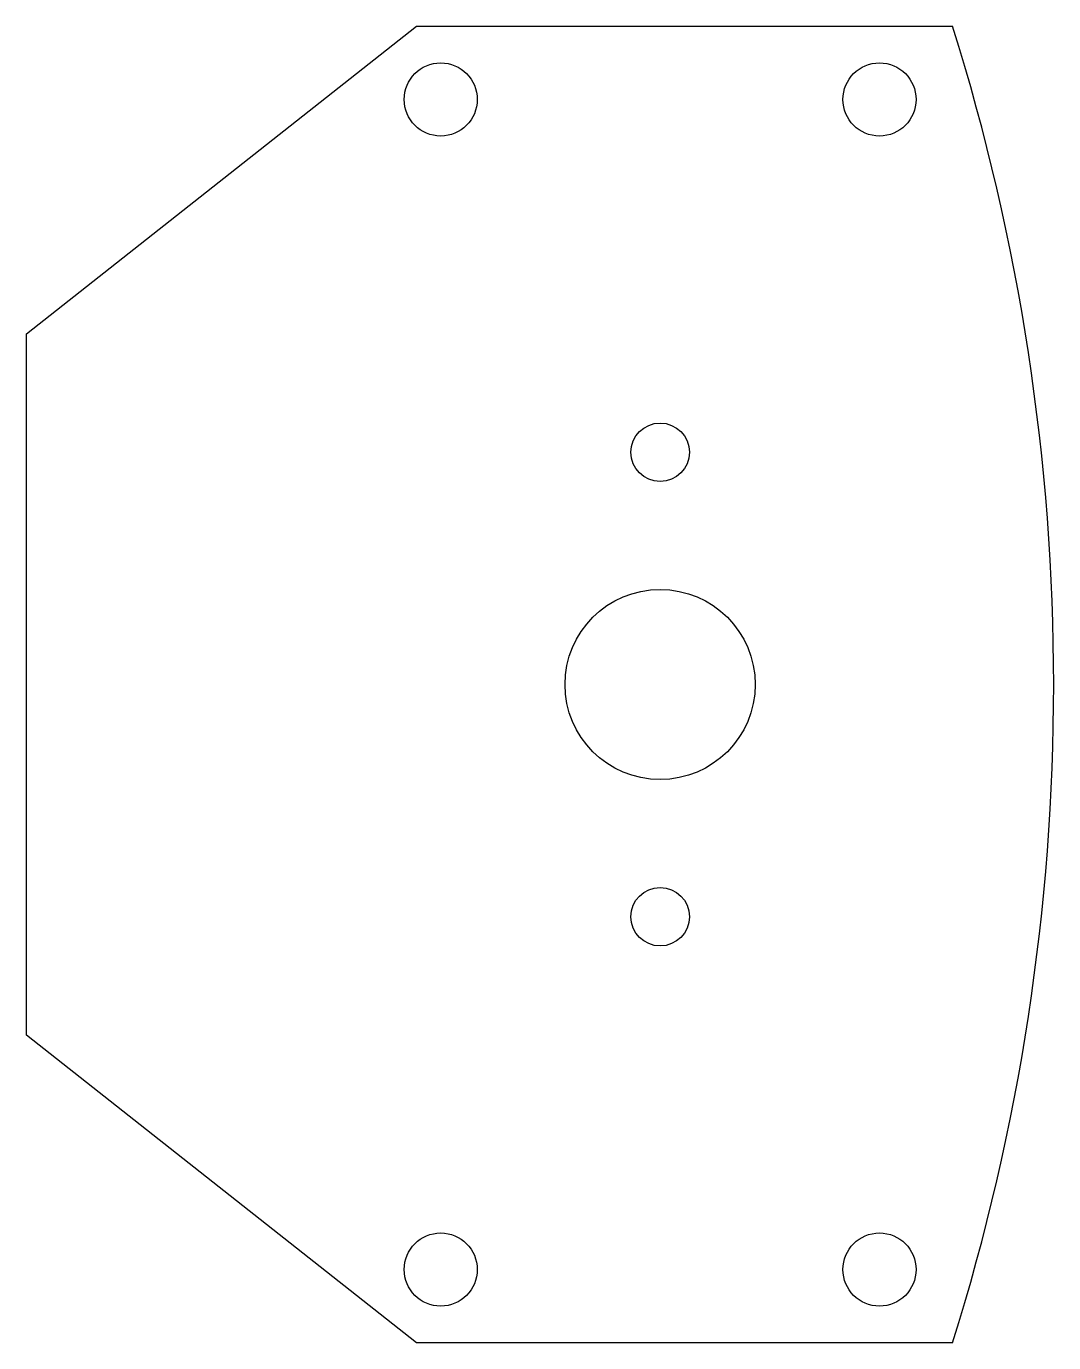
# Model space of a CAD drawing. Header units: millimetres. Extents: x -39.7 to 2.5, y -37.6 to 16.4.
import ezdxf

# ---------------------------------------------------------------- set-up
doc = ezdxf.new("R2010")
doc.units = ezdxf.units.MM

msp = doc.modelspace()

# ---------------------------------------------------------------- linework, layer by layer
at = {"color": 7, "linetype": 'Continuous', "lineweight": 25}
for p, q in [((-39.662, 3.787), (-23.662, 16.402)), ((-23.662, 16.402), (-1.662, 16.402)), ((-39.662, -24.983), (-39.662, 3.787)), ((-23.662, -37.598), (-39.662, -24.983)), ((-1.662, -37.598), (-23.662, -37.598))]:
    msp.add_line(p, q, dxfattribs=at)
for centre, radius in [((-22.662, 13.402), 1.5), ((-4.662, 13.402), 1.5), ((-13.662, -1.073), 1.2), ((-13.662, -10.598), 3.9), ((-13.662, -20.123), 1.2), ((-22.662, -34.598), 1.5), ((-4.662, -34.598), 1.5)]:
    msp.add_circle(centre, radius, dxfattribs=at)
msp.add_arc((-87.517, -10.598), 90, 342.5424, 17.4576, dxfattribs=at)

doc.saveas('drawing.dxf')
